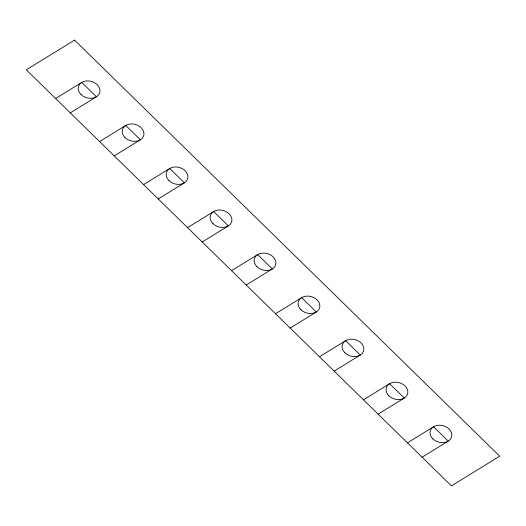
<?xml version="1.0" encoding="UTF-8"?>
<svg xmlns="http://www.w3.org/2000/svg" width="526" height="526" viewBox="0 0 526 526"><rect width="100%" height="100%" fill="white"/><g stroke="black" fill="none" stroke-linecap="round" stroke-linejoin="round"><path stroke-width="0.79" d="M55.618 98.507L81.767 82.424L96.422 96.771L70.28 112.86M99.598 141.553L125.747 125.464L140.403 139.811L114.26 155.9M143.578 184.593L169.72 168.504L184.383 182.851L158.241 198.94M187.558 227.633L213.701 211.551L228.363 225.897L202.214 241.98M231.539 270.673L257.681 254.591L272.343 268.937L246.194 285.02M275.519 313.72L301.661 297.631L316.323 311.977L290.174 328.066M319.492 356.76L345.641 340.67L360.297 355.017L334.155 371.106M363.473 399.799L389.621 383.71L404.277 398.064L378.135 414.146M407.453 442.839L433.595 426.757L448.257 441.104L422.115 457.186M74.567 40.114L26.3 69.813L451.433 485.886L499.7 456.187L74.567 40.114M432.885 438.881A11.046 8.508 15.5 0 0 451.301 437.665A11.046 8.508 15.5 0 0 438.605 425.238A11.046 8.508 15.5 0 0 432.885 438.881M388.905 395.835A11.046 8.508 15.5 0 0 407.321 394.625A11.046 8.508 15.5 0 0 394.625 382.198A11.046 8.508 15.5 0 0 388.905 395.835M344.925 352.795A11.046 8.508 15.5 0 0 363.341 351.585A11.046 8.508 15.5 0 0 350.645 339.158A11.046 8.508 15.5 0 0 344.925 352.795M300.944 309.755A11.046 8.508 15.5 0 0 319.361 308.538A11.046 8.508 15.5 0 0 306.665 296.118A11.046 8.508 15.5 0 0 300.944 309.755M256.964 266.715A11.046 8.508 15.5 0 0 275.381 265.498A11.046 8.508 15.5 0 0 262.684 253.078A11.046 8.508 15.5 0 0 256.964 266.715M212.991 223.668A11.046 8.508 15.5 0 0 231.401 222.459A11.046 8.508 15.5 0 0 218.704 210.032A11.046 8.508 15.5 0 0 212.991 223.668M169.01 180.628A11.046 8.508 15.5 0 0 187.42 179.419A11.046 8.508 15.5 0 0 174.724 166.992A11.046 8.508 15.5 0 0 169.01 180.628M125.03 137.588A11.046 8.508 15.5 0 0 143.447 136.379A11.046 8.508 15.5 0 0 130.75 123.952A11.046 8.508 15.5 0 0 125.03 137.588M81.05 94.549A11.046 8.508 15.5 0 0 99.467 93.332A11.046 8.508 15.5 0 0 86.77 80.912A11.046 8.508 15.5 0 0 81.05 94.549"/></g></svg>
